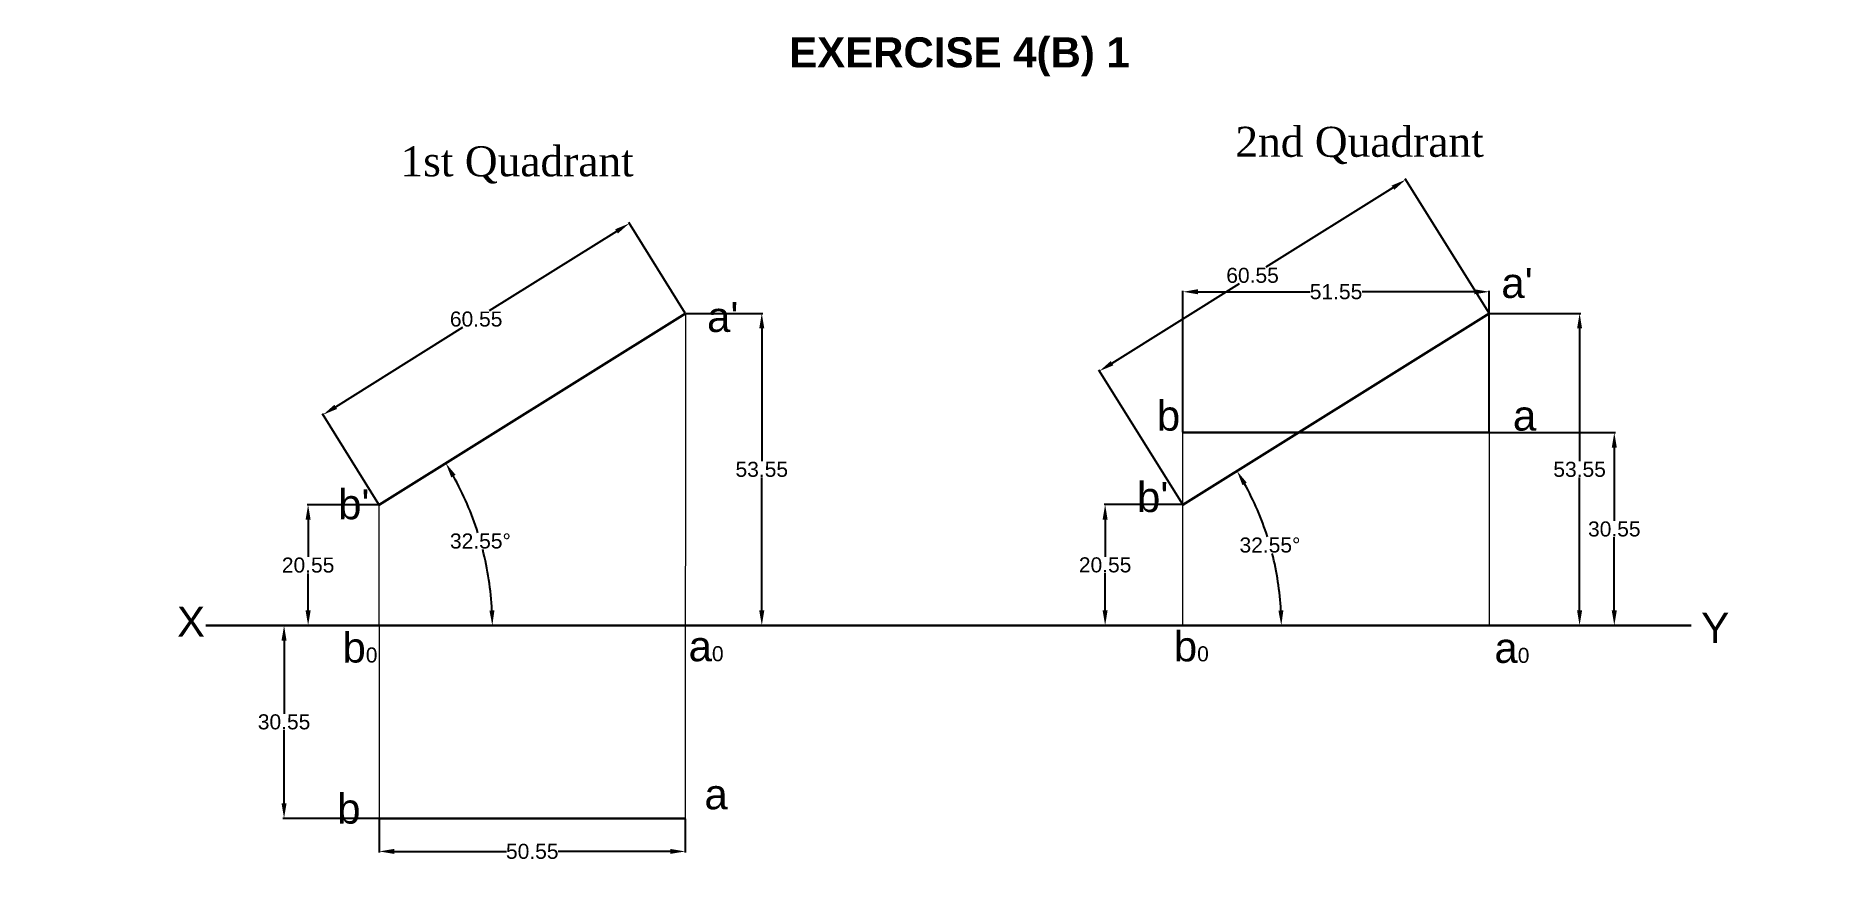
# Model space of a CAD drawing. Header units: millimetres. Extents: x 0 to 297, y 66 to 203.
import ezdxf

# ---------------------------------------------------------------- set-up
doc = ezdxf.new("R2010")
doc.units = ezdxf.units.MM
doc.header["$PDMODE"] = 35
doc.header["$PDSIZE"] = -2.5
doc.layers.add('thick continuous', color=7, linetype='Continuous', lineweight=30)
doc.layers.add('thin continuous', color=7, linetype='Continuous', lineweight=13)
doc.styles.get("Standard").update_dxf_attribs({"font": 'arial.ttf'})
doc.dimstyles.get("Standard").update_dxf_attribs({"dimtxt": 2.5, "dimasz": 2.5, "dimexe": 0.18, "dimexo": 0.0625, "dimgap": 0.09, "dimtad": 0, "dimtih": 1, "dimtoh": 1, "dimzin": 0, "dimdsep": 46, "dimtxsty": 'Standard', "dimcen": 0.09, "dimadec": 0, "dimazin": 0, "dimtfac": 1, "dimtofl": 0, "dimtmove": 0, "dimatfit": 3, "dimfxl": 1, "dimtolj": 1, "dimtzin": 0, "dimarcsym": 0})

# ---------------------------------------------------------------- blocks, each defined once
blk = doc.blocks.new('*D0')
at = {"layer": 'Defpoints', "color": 0}
for p in [(98.73, 171.88), (108.08, 156.92), (57.13, 125.08)]:
    blk.add_point(p, dxfattribs=at)
at = {"layer": 'thin continuous', "color": 0, "lineweight": -2}
for p, q in [((96.61, 170.56), (75.44, 157.33)), ((108.05, 156.97), (98.64, 172.04)), ((49.9, 141.37), (71.07, 154.6)), ((57.1, 125.13), (47.69, 140.2))]:
    blk.add_line(p, q, dxfattribs=at)
at = {"layer": 'thin continuous', "color": 0}
for points in [[(96.83, 170.21), (96.39, 170.91), (98.73, 171.88)], [(49.68, 141.72), (50.12, 141.02), (47.78, 140.05)]]:
    blk.add_solid(points, dxfattribs=at)
at = {"layer": 'thin continuous', "color": 0, "insert": (73.26, 155.96), "char_height": 2.5, "attachment_point": 5}
blk.add_mtext('\\A1;60.55', dxfattribs=at)
blk = doc.blocks.new('*D1')
at = {"layer": 'Defpoints', "color": 0}
for p in [(57.13, 125.08), (45.31, 105), (57.13, 105)]:
    blk.add_point(p, dxfattribs=at)
at = {"layer": 'thin continuous', "color": 0, "lineweight": -2}
for p, q in [((57.07, 125.08), (45.13, 125.08)), ((45.31, 122.58), (45.31, 116.41)), ((45.31, 107.5), (45.31, 113.67)), ((57.07, 105), (45.13, 105))]:
    blk.add_line(p, q, dxfattribs=at)
at = {"layer": 'thin continuous', "color": 0}
for points in [[(45.73, 122.58), (44.89, 122.58), (45.31, 125.08)], [(44.89, 107.5), (45.73, 107.5), (45.31, 105)]]:
    blk.add_solid(points, dxfattribs=at)
at = {"layer": 'thin continuous', "color": 0, "insert": (45.31, 115.04), "char_height": 2.5, "attachment_point": 5}
blk.add_mtext('\\A1;20.55', dxfattribs=at)
blk = doc.blocks.new('*D2')
at = {"layer": 'Defpoints', "color": 0}
for p in [(57.13, 105), (41.31, 72.92), (57.13, 72.92)]:
    blk.add_point(p, dxfattribs=at)
at = {"layer": 'thin continuous', "color": 0, "lineweight": -2}
for p, q in [((57.07, 105), (41.13, 105)), ((41.31, 102.5), (41.31, 90.33)), ((41.31, 75.42), (41.31, 87.59)), ((57.07, 72.92), (41.13, 72.92))]:
    blk.add_line(p, q, dxfattribs=at)
at = {"layer": 'thin continuous', "color": 0}
for points in [[(41.72, 102.5), (40.89, 102.5), (41.31, 105)], [(40.89, 75.42), (41.72, 75.42), (41.31, 72.92)]]:
    blk.add_solid(points, dxfattribs=at)
at = {"layer": 'thin continuous', "color": 0, "insert": (41.31, 88.96), "char_height": 2.5, "attachment_point": 5}
blk.add_mtext('\\A1;30.55', dxfattribs=at)
blk = doc.blocks.new('*D4')
at = {"layer": 'Defpoints', "color": 0}
for p in [(108.08, 156.92), (57.13, 125.08), (75.07, 114.43), (0, 105), (297, 105)]:
    blk.add_point(p, dxfattribs=at)
at = {"layer": 'thin continuous', "color": 0, "lineweight": -2}
for start, end in [(17.6254, 29.1882), (2.8118, 14.3877)]:
    blk.add_arc((25, 105), 50.95, start, end, dxfattribs=at)
at = {"layer": 'thin continuous', "color": 0}
for points in [[(69.84, 130.06), (69.12, 129.63), (68.21, 132)], [(75.47, 107.49), (76.3, 107.51), (75.95, 105)]]:
    blk.add_solid(points, dxfattribs=at)
at = {"layer": 'thin continuous', "color": 0, "insert": (73.97, 119.04), "char_height": 2.5, "attachment_point": 5}
blk.add_mtext('32.55%%D', dxfattribs=at)
blk = doc.blocks.new('*D5')
at = {"layer": 'Defpoints', "color": 0}
for p in [(241.77, 156.92), (190.82, 125.08), (206.34, 113.98), (0, 105), (297, 105)]:
    blk.add_point(p, dxfattribs=at)
at = {"layer": 'thin continuous', "color": 0, "lineweight": -2}
for start, end in [(17.7078, 29.0463), (2.9537, 14.3067)]:
    blk.add_arc((158.68, 105), 48.5, start, end, dxfattribs=at)
at = {"layer": 'thin continuous', "color": 0}
for points in [[(201.44, 128.76), (200.72, 128.34), (199.81, 130.7)], [(206.7, 107.49), (207.53, 107.51), (207.18, 105)]]:
    blk.add_solid(points, dxfattribs=at)
at = {"layer": 'thin continuous', "color": 0, "insert": (205.3, 118.37), "char_height": 2.5, "attachment_point": 5}
blk.add_mtext('32.55%%D', dxfattribs=at)
blk = doc.blocks.new('*D6')
at = {"layer": 'Defpoints', "color": 0}
for p in [(241.77, 156.92), (241.77, 105), (256.8, 105)]:
    blk.add_point(p, dxfattribs=at)
at = {"layer": 'thin continuous', "color": 0, "lineweight": -2}
for p, q in [((241.83, 156.92), (256.98, 156.92)), ((256.8, 154.42), (256.8, 132.33)), ((256.8, 107.5), (256.8, 129.59)), ((241.83, 105), (256.98, 105))]:
    blk.add_line(p, q, dxfattribs=at)
at = {"layer": 'thin continuous', "color": 0}
for points in [[(257.21, 154.42), (256.38, 154.42), (256.8, 156.92)], [(256.38, 107.5), (257.21, 107.5), (256.8, 105)]]:
    blk.add_solid(points, dxfattribs=at)
at = {"layer": 'thin continuous', "color": 0, "insert": (256.8, 130.96), "char_height": 2.5, "attachment_point": 5}
blk.add_mtext('\\A1;53.55', dxfattribs=at)
blk = doc.blocks.new('*D7')
at = {"layer": 'Defpoints', "color": 0}
for p in [(108.08, 156.92), (108.08, 105), (120.77, 105)]:
    blk.add_point(p, dxfattribs=at)
at = {"layer": 'thin continuous', "color": 0, "lineweight": -2}
for p, q in [((108.15, 156.92), (120.95, 156.92)), ((120.77, 154.42), (120.77, 132.33)), ((120.77, 107.5), (120.77, 129.59)), ((108.15, 105), (120.95, 105))]:
    blk.add_line(p, q, dxfattribs=at)
at = {"layer": 'thin continuous', "color": 0}
for points in [[(121.19, 154.42), (120.35, 154.42), (120.77, 156.92)], [(120.35, 107.5), (121.19, 107.5), (120.77, 105)]]:
    blk.add_solid(points, dxfattribs=at)
at = {"layer": 'thin continuous', "color": 0, "insert": (120.77, 130.96), "char_height": 2.5, "attachment_point": 5}
blk.add_mtext('\\A1;53.55', dxfattribs=at)
blk = doc.blocks.new('*D8')
at = {"layer": 'Defpoints', "color": 0}
for p in [(241.77, 160.51), (190.82, 137.08), (241.77, 137.08)]:
    blk.add_point(p, dxfattribs=at)
at = {"layer": 'thin continuous', "color": 0, "lineweight": -2}
for p, q in [((190.82, 137.14), (190.82, 160.69)), ((193.32, 160.51), (211.97, 160.51)), ((239.27, 160.51), (220.61, 160.51)), ((241.77, 137.14), (241.77, 160.69))]:
    blk.add_line(p, q, dxfattribs=at)
at = {"layer": 'thin continuous', "color": 0}
for points in [[(193.32, 160.93), (193.32, 160.09), (190.82, 160.51)], [(239.27, 160.09), (239.27, 160.93), (241.77, 160.51)]]:
    blk.add_solid(points, dxfattribs=at)
at = {"layer": 'thin continuous', "color": 0, "insert": (216.29, 160.51), "char_height": 2.5, "attachment_point": 5}
blk.add_mtext('\\A1;51.55', dxfattribs=at)
blk = doc.blocks.new('*D9')
at = {"layer": 'Defpoints', "color": 0}
for p in [(57.13, 72.92), (108.05, 72.92), (108.05, 67.42)]:
    blk.add_point(p, dxfattribs=at)
at = {"layer": 'thin continuous', "color": 0, "lineweight": -2}
for p, q in [((57.13, 72.86), (57.13, 67.24)), ((108.05, 72.86), (108.05, 67.24)), ((59.63, 67.42), (78.28, 67.42)), ((105.55, 67.42), (86.91, 67.42))]:
    blk.add_line(p, q, dxfattribs=at)
at = {"layer": 'thin continuous', "color": 0}
for points in [[(59.63, 67.84), (59.63, 67.01), (57.13, 67.42)], [(105.55, 67.01), (105.55, 67.84), (108.05, 67.42)]]:
    blk.add_solid(points, dxfattribs=at)
at = {"layer": 'thin continuous', "color": 0, "insert": (82.59, 67.42), "char_height": 2.5, "attachment_point": 5}
blk.add_mtext('\\A1;50.55', dxfattribs=at)
blk = doc.blocks.new('*D10')
at = {"layer": 'Defpoints', "color": 0}
for p in [(227.87, 179.15), (241.77, 156.92), (190.82, 125.08)]:
    blk.add_point(p, dxfattribs=at)
at = {"layer": 'thin continuous', "color": 0, "lineweight": -2}
for p, q in [((241.73, 156.97), (227.78, 179.3)), ((225.75, 177.82), (204.59, 164.6)), ((179.04, 148.64), (200.21, 161.86)), ((190.78, 125.13), (176.83, 147.46))]:
    blk.add_line(p, q, dxfattribs=at)
at = {"layer": 'thin continuous', "color": 0}
for points in [[(225.98, 177.47), (225.53, 178.18), (227.87, 179.15)], [(178.82, 148.99), (179.26, 148.28), (176.92, 147.31)]]:
    blk.add_solid(points, dxfattribs=at)
at = {"layer": 'thin continuous', "color": 0, "insert": (202.4, 163.23), "char_height": 2.5, "attachment_point": 5}
blk.add_mtext('\\A1;60.55', dxfattribs=at)
blk = doc.blocks.new('*D11')
at = {"layer": 'Defpoints', "color": 0}
for p in [(190.78, 125.13), (177.88, 105), (190.82, 105)]:
    blk.add_point(p, dxfattribs=at)
at = {"layer": 'thin continuous', "color": 0, "lineweight": -2}
for p, q in [((190.72, 125.13), (177.7, 125.13)), ((177.88, 122.63), (177.88, 116.43)), ((177.88, 107.5), (177.88, 113.7)), ((190.75, 105), (177.7, 105))]:
    blk.add_line(p, q, dxfattribs=at)
at = {"layer": 'thin continuous', "color": 0}
for points in [[(178.29, 122.63), (177.46, 122.63), (177.88, 125.13)], [(177.46, 107.5), (178.29, 107.5), (177.88, 105)]]:
    blk.add_solid(points, dxfattribs=at)
at = {"layer": 'thin continuous', "color": 0, "insert": (177.88, 115.07), "char_height": 2.5, "attachment_point": 5}
blk.add_mtext('\\A1;20.55', dxfattribs=at)
blk = doc.blocks.new('*D12')
at = {"layer": 'Defpoints', "color": 0}
for p in [(241.77, 137.08), (241.77, 105), (262.57, 105)]:
    blk.add_point(p, dxfattribs=at)
at = {"layer": 'thin continuous', "color": 0, "lineweight": -2}
for p, q in [((241.83, 137.08), (262.75, 137.08)), ((262.57, 134.58), (262.57, 122.41)), ((262.57, 107.5), (262.57, 119.67)), ((241.83, 105), (262.75, 105))]:
    blk.add_line(p, q, dxfattribs=at)
at = {"layer": 'thin continuous', "color": 0}
for points in [[(262.99, 134.58), (262.15, 134.58), (262.57, 137.08)], [(262.15, 107.5), (262.99, 107.5), (262.57, 105)]]:
    blk.add_solid(points, dxfattribs=at)
at = {"layer": 'thin continuous', "color": 0, "insert": (262.57, 121.04), "char_height": 2.5, "attachment_point": 5}
blk.add_mtext('\\A1;30.55', dxfattribs=at)

msp = doc.modelspace()

# ---------------------------------------------------------------- linework, layer by layer
at = {"layer": 'thick continuous'}
for p, q in [((57.134, 125.08), (108.085, 156.918)), ((190.815, 125.08), (241.766, 156.918)), ((190.815, 137.08), (241.766, 137.08)), ((28.3, 105), (275.357, 105)), ((57.134, 72.92), (108.052, 72.92))]:
    msp.add_line(p, q, dxfattribs=at)
at = {"layer": 'thin continuous'}
for p, q in [((108.085, 156.918), (108.052, 72.92)), ((241.766, 156.918), (241.766, 105)), ((190.815, 105), (190.815, 137.08)), ((57.134, 105), (57.134, 125.08)), ((190.815, 105), (190.815, 125.08)), ((57.134, 105), (57.134, 72.92)), ((190.815, 105), (190.815, 105))]:
    msp.add_line(p, q, dxfattribs=at)

# ---------------------------------------------------------------- texts
at = {"layer": 'thin continuous', "char_height": 5, "attachment_point": 1}
for s, width, gutter_width, insert in [('{\\fArial|b1|i0|c0|p34;EXERCISE 4(B) 1}', 191.13669, 191.137, (125.323, 202.835)), ('{\\fTimes New Roman|b0|i0|c0|p34;2nd Quadrant}', 82.02186, 82.022, (199.544, 187.957)), ('{\\fTimes New Roman|b0|i0|c0|p34;1st Quadrant}', 82.02186, 82.022, (60.675, 184.712)), ("a'", 13.79842, 12.5, (243.78, 164.481)), ("a'", 13.79842, 12.5, (111.667, 158.823)), ('b', 13.79842, 12.5, (186.483, 142.418)), ('a', 13.79842, 12.5, (245.704, 142.418)), ("b'", 13.79842, 12.5, (50.3, 127.676)), ("b'", 13.79842, 12.5, (183.18, 128.869)), ('X', 14.27445, 12.5, (23.501, 108.117)), ('Y', 14.27445, 12.5, (277.029, 107.108)), ('b{\\H0.5x;0}', 13.79842, 12.5, (51.022, 103.846)), ('b{\\H0.5x;0}', 13.79842, 12.5, (189.301, 104.04)), ('a{\\H0.5x;0}', 13.79842, 12.5, (108.596, 104.06)), ('a{\\H0.5x;0}', 13.79842, 12.5, (242.631, 103.784)), ('b', 13.79842, 12.5, (50.146, 77.051)), ('a', 13.79842, 12.5, (111.232, 79.432))]:
    msp.add_mtext_dynamic_manual_height_columns(s, width=width, gutter_width=gutter_width, heights=[0], dxfattribs=dict(at, insert=insert))

# ---------------------------------------------------------------- dimensions: what is measured, and where the dimension line sits
at = {"layer": 'thin continuous'}
for p1, p2, distance, text, picture, middle in [((190.815, 125.08), (241.766, 156.918), 26.215, '60.55', '*D10', (202.399, 163.23)), ((57.134, 125.08), (108.085, 156.918), 17.648, '60.55', '*D0', (73.258, 155.965)), ((190.815, 137.08), (241.766, 137.08), 23.431, '51.55', '*D8', (216.291, 160.511)), ((108.085, 156.918), (108.085, 105), 12.686, '53.55', '*D7', (120.77, 130.959)), ((241.766, 156.918), (241.766, 105), 15.031, '53.55', '*D6', (256.797, 130.959)), ((241.766, 137.08), (241.766, 105), 20.804, '30.55', '*D12', (262.571, 121.04)), ((57.134, 125.08), (57.134, 105), -11.825, '20.55', '*D1', (45.309, 115.04)), ((57.134, 105), (57.134, 72.92), -15.827, '30.55', '*D2', (41.307, 88.96)), ((57.134, 72.92), (108.052, 72.92), -5.498, '50.55', '*D9', (82.593, 67.422))]:
    dim = msp.add_aligned_dim(p1=p1, p2=p2, distance=distance, text=text, dimstyle='Standard', dxfattribs=at)
    dim.commit()
    dim.dimension.update_dxf_attribs({"geometry": picture, "text_midpoint": middle})
for base, line2, picture, middle in [((75.066, 114.43), ((57.134, 125.08), (108.085, 156.918)), '*D4', (73.973, 119.043)), ((206.343, 113.977), ((190.815, 125.08), (241.766, 156.918)), '*D5', (205.303, 118.369))]:
    dim = msp.add_angular_dim_2l(base=base, line1=((0, 105), (297, 105)), line2=line2, text='32.55%%D', dimstyle='Standard', dxfattribs=at)
    dim.commit()
    dim.dimension.update_dxf_attribs({"geometry": picture, "text_midpoint": middle})
dim = msp.add_linear_dim(base=(177.876, 105), p1=(190.782, 125.133), p2=(190.815, 105), angle=90, text='20.55', dimstyle='Standard', dxfattribs=at)
dim.commit()
dim.dimension.update_dxf_attribs({"geometry": '*D11', "text_midpoint": (177.876, 115.067)})

doc.saveas('drawing.dxf')
